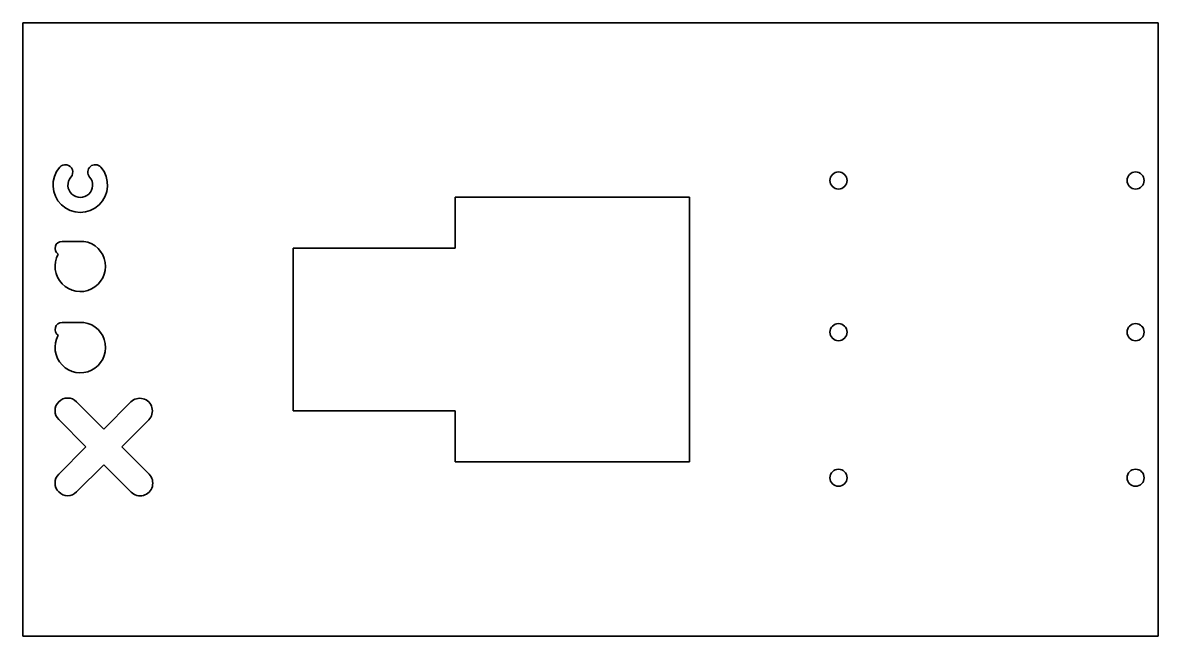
# Model space of a CAD drawing. Extents: x 280 to 910, y 250 to 590.
import ezdxf

# ---------------------------------------------------------------- set-up
doc = ezdxf.new("R2010")
doc.units = 0

msp = doc.modelspace()

# ---------------------------------------------------------------- linework, layer by layer
at = {"color": 7, "lineweight": 35}
for p, q in [((279.5, 590.5), (909.5, 590.5)), ((279.5, 250.5), (279.5, 590.5)), ((909.5, 590.5), (909.5, 250.5)), ((519.5, 465.5), (519.5, 493.921997)), ((519.5, 493.921997), (649.5, 493.921997)), ((649.5, 493.921997), (649.5, 347.078003)), ((429.5, 375.5), (429.5, 465.5)), ((429.5, 465.5), (519.5, 465.5)), ((309.399506, 380.449738), (324.500244, 365.348999)), ((324.500244, 365.348999), (339.5, 380.348755)), ((519.5, 375.5), (429.5, 375.5)), ((519.5, 347.078003), (519.5, 375.5)), ((314.600739, 355.449493), (299.5, 370.550262)), ((349.399475, 370.449249), (334.39975, 355.449493)), ((299.5, 340.348755), (314.600739, 355.449493)), ((334.39975, 355.449493), (349.600494, 340.248749)), ((649.5, 347.078003), (519.5, 347.078003)), ((324.500244, 345.549988), (309.399506, 330.449249)), ((339.700989, 330.349243), (324.500244, 345.549988)), ((909.5, 250.5), (279.5, 250.5))]:
    msp.add_line(p, q, dxfattribs=at)
at = {"color": 7, "lineweight": 35, "ltscale": 0.305032}
for p, q in [((301.298737, 469.34906), (313.5, 469.34906)), ((301.298737, 424.34906), (313.5, 424.34906))]:
    msp.add_line(p, q, dxfattribs=at)
at = {"color": 7, "lineweight": 35}
for centre in [(732.099976, 503.049988), (896.900024, 503.049988), (732.099976, 419.049988), (896.900024, 419.049988), (732.099976, 338.350006), (896.900024, 338.350006)]:
    msp.add_circle(centre, 4.75, dxfattribs=at)
for centre, radius, start, end in [((311.449738, 500.5), 15.142136, 139.035399, 40.964606), ((303.143494, 507.711517), 4.142136, 319.035394, 139.035399), ((319.756012, 507.711517), 4.142136, 40.964606, 220.964601), ((311.449738, 500.5), 6.857864, 139.035399, 40.964606), ((301.298737, 465.5), 3.84906, 90.000003, 236.923379), ((311.449738, 455.5), 14, 151.059045, 81.578939), ((301.298737, 420.5), 3.84906, 90.000003, 236.923379), ((311.449738, 410.5), 14, 151.059045, 81.578939), ((304.449738, 375.5), 7, 45.000001, 225), ((344.449768, 375.398987), 7, 314.999999, 135), ((304.449738, 335.398987), 7, 135, 314.999999), ((344.650757, 335.299011), 7, 225, 45.000001)]:
    msp.add_arc(centre, radius, start, end, dxfattribs=at)

doc.saveas('drawing.dxf')
